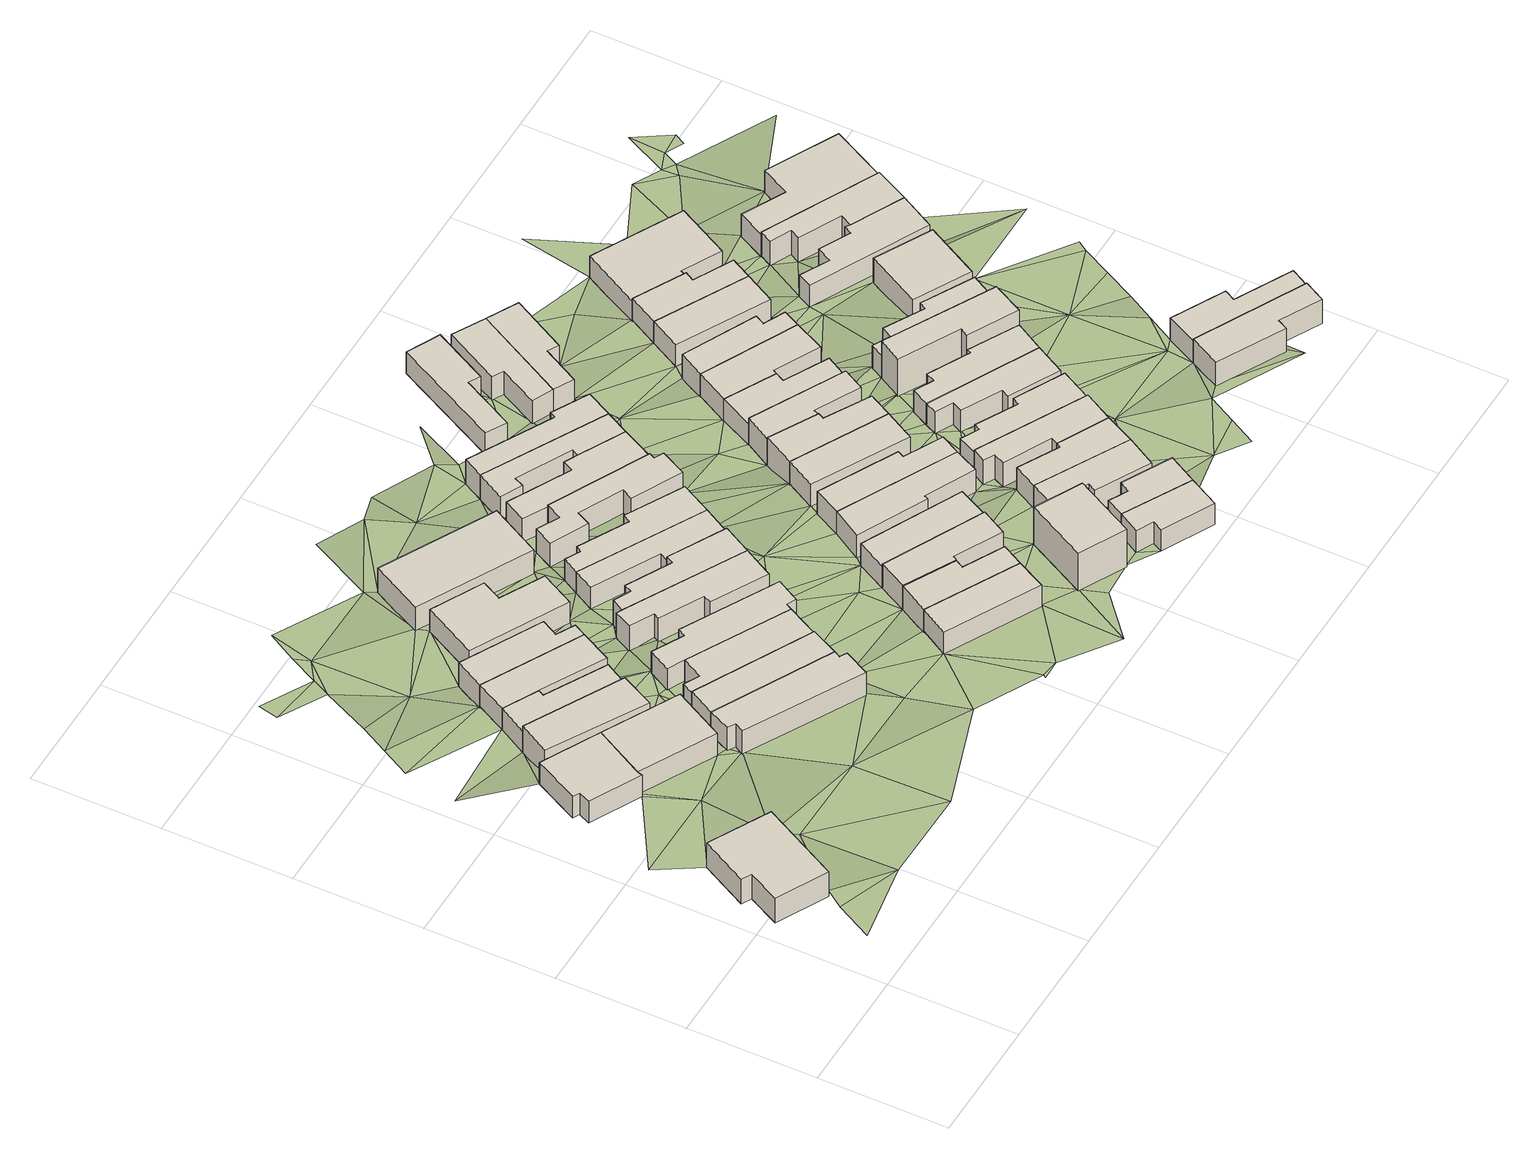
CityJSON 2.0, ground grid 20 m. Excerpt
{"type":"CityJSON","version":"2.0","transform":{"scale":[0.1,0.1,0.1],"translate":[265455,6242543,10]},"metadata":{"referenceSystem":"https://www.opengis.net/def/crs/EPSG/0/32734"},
"CityObjects":{
"building1":{"type":"Building","attributes":{"address":"38 Pope Street Salt River Cape Town","building":"house","building:levels":1,"building_height":4.1,"roof_height":18.73,"ground_height":14.63,"plus_code":"4FRW3F97+F3J"},"geometry":[{"type":"Solid","lod":"1","boundaries":[[[[0,1,2,3]],[[1,4,5,2]],[[4,6,7,5]],[[6,8,9,7]],[[8,10,11,9]],[[10,0,3,11]],[[3,2,5,7,9,11]],[[10,8,6,4,1,0]]]]}]},
"building2":{"type":"Building","attributes":{"address":"7 Pope Street Salt River Cape Town","building":"house","building:levels":1,"building_height":4.1,"roof_height":17.96,"ground_height":13.86,"plus_code":"4FRW3F97+J34"},"geometry":[{"type":"Solid","lod":"1","boundaries":[[[[12,13,14,15]],[[13,16,17,14]],[[16,18,19,17]],[[18,20,21,19]],[[20,22,23,21]],[[22,24,25,23]],[[24,12,15,25]],[[15,14,17,19,21,23,25]],[[24,22,20,18,16,13,12]]]]}]},
"building3":{"type":"Building","attributes":{"address":"Pope Street Salt River Cape Town","building":"house","building:levels":1,"building_height":4.1,"roof_height":17.96,"ground_height":13.86,"plus_code":"4FRW3F97+H4F"},"geometry":[{"type":"Solid","lod":"1","boundaries":[[[[26,27,15,14]],[[27,28,29,15]],[[28,30,31,29]],[[30,26,14,31]],[[14,15,29,31]],[[30,28,27,26]]]]}]},
"building4":{"type":"Building","attributes":{"address":"Cecil Road Salt River Cape Town","building":"house","building:levels":1,"building_height":4.1,"roof_height":17.96,"ground_height":13.86,"plus_code":"4FRW3F97+J46"},"geometry":[{"type":"Solid","lod":"1","boundaries":[[[[32,33,34,35]],[[33,36,37,34]],[[36,38,39,37]],[[38,32,35,39]],[[35,34,37,39]],[[38,36,33,32]]]]}]},
"building5":{"type":"Building","attributes":{"address":"Cecil Road Salt River Cape Town","building":"house","building:levels":1,"building_height":4.1,"roof_height":17.01,"ground_height":12.91,"plus_code":"4FRW3F97+J4M"},"geometry":[{"type":"Solid","lod":"1","boundaries":[[[[32,38,40,41]],[[38,42,43,40]],[[42,44,45,43]],[[44,46,47,45]],[[46,48,49,47]],[[48,32,41,49]],[[41,40,43,45,47,49]],[[48,46,44,42,38,32]]]]}]},
"building6":{"type":"Building","attributes":{"address":"Cecil Road Salt River Cape Town","building":"house","building:levels":1,"building_height":4.1,"roof_height":17.05,"ground_height":12.95,"plus_code":"4FRW3F97+M44"},"geometry":[{"type":"Solid","lod":"1","boundaries":[[[[50,48,49,51]],[[48,46,47,49]],[[46,52,53,47]],[[52,54,55,53]],[[54,50,51,55]],[[51,49,47,53,55]],[[54,52,46,48,50]]]]}]},
"building7":{"type":"Building","attributes":{"address":"62 Fenton Road Salt River Cape Town","building":"house","building:levels":1,"building_height":4.1,"roof_height":17.8,"ground_height":13.7,"plus_code":"4FRW3F97+G5P"},"geometry":[{"type":"Solid","lod":"1","boundaries":[[[[56,57,58,59]],[[57,60,61,58]],[[60,62,63,61]],[[62,64,65,63]],[[64,66,67,65]],[[66,68,69,67]],[[68,70,71,69]],[[70,56,59,71]],[[59,58,61,63,65,67,69,71]],[[70,68,66,64,62,60,57,56]]]]}]},
"building8":{"type":"Building","attributes":{"address":"Cecil Road Salt River Cape Town","building":"house","building:levels":1,"building_height":4.1,"roof_height":17.05,"ground_height":12.95,"plus_code":"4FRW3F97+M49"},"geometry":[{"type":"Solid","lod":"1","boundaries":[[[[72,73,55,51]],[[73,74,75,55]],[[74,76,77,75]],[[76,78,79,77]],[[78,80,81,79]],[[80,72,51,81]],[[51,55,75,77,79,81]],[[80,78,76,74,73,72]]]]}]},
"building9":{"type":"Building","attributes":{"address":"60 Fenton Road Salt River Cape Town","building":"house","building:levels":1,"building_height":4.1,"roof_height":17.8,"ground_height":13.7,"plus_code":"4FRW3F97+H55"},"geometry":[{"type":"Solid","lod":"1","boundaries":[[[[56,70,71,59]],[[70,82,83,71]],[[82,84,85,83]],[[84,56,59,85]],[[59,71,83,85]],[[84,82,70,56]]]]}]},
"building10":{"type":"Building","attributes":{"address":"58 Fenton Road Salt River Cape Town","building":"house","building:levels":1,"building_height":4.1,"roof_height":17.54,"ground_height":13.44,"plus_code":"4FRW3F97+H66"},"geometry":[{"type":"Solid","lod":"1","boundaries":[[[[82,86,87,88]],[[86,89,90,87]],[[89,91,92,90]],[[91,93,94,92]],[[93,84,95,94]],[[84,82,88,95]],[[88,87,90,92,94,95]],[[84,93,91,89,86,82]]]]}]},
"building11":{"type":"Building","attributes":{"address":"Cecil Road Salt River Cape Town","building":"house","building:levels":1,"building_height":4.1,"roof_height":16.47,"ground_height":12.37,"plus_code":"4FRW3F97+M5R"},"geometry":[{"type":"Solid","lod":"1","boundaries":[[[[96,97,98,99]],[[97,100,101,98]],[[100,102,103,101]],[[102,104,105,103]],[[104,106,107,105]],[[106,96,99,107]],[[99,98,101,103,105,107]],[[106,104,102,100,97,96]]]]}]},
"building12":{"type":"Building","attributes":{"address":"56 Fenton Road Salt River Cape Town","building":"house","building:levels":1,"building_height":4.1,"roof_height":17.54,"ground_height":13.44,"plus_code":"4FRW3F97+H6M"},"geometry":[{"type":"Solid","lod":"1","boundaries":[[[[86,108,109,87]],[[108,110,111,109]],[[110,112,113,111]],[[112,114,115,113]],[[114,116,117,115]],[[116,118,119,117]],[[118,120,121,119]],[[120,89,90,121]],[[89,86,87,90]],[[87,109,111,113,115,117,119,121,90]],[[89,120,118,116,114,112,110,108,86]]]]}]},
"building13":{"type":"Building","attributes":{"address":"54 Fenton Road Salt River Cape Town","building":"house","building:levels":1,"building_height":4.1,"roof_height":17.54,"ground_height":13.44,"plus_code":"4FRW3F97+J64"},"geometry":[{"type":"Solid","lod":"1","boundaries":[[[[122,123,124,125]],[[123,126,127,124]],[[126,128,129,127]],[[128,130,131,129]],[[130,132,133,131]],[[132,134,135,133]],[[134,136,137,135]],[[136,138,139,137]],[[138,122,125,139]],[[125,124,127,129,131,133,135,137,139]],[[138,136,134,132,130,128,126,123,122]]]]}]},
"building14":{"type":"Building","attributes":{"address":"41 Cecil Road Salt River Cape Town","building":"house","building:levels":1,"building_height":4.1,"roof_height":16.47,"ground_height":12.37,"plus_code":"4FRW3F97+P5H"},"geometry":[{"type":"Solid","lod":"1","boundaries":[[[[140,141,142,143]],[[141,144,145,142]],[[144,146,147,145]],[[146,140,143,147]],[[143,142,145,147]],[[146,144,141,140]]]]}]},
"building15":{"type":"Building","attributes":{"address":"52 Fenton Road Salt River Cape Town","building":"house","building:levels":1,"building_height":4.1,"roof_height":17.54,"ground_height":13.44,"plus_code":"4FRW3F97+J69"},"geometry":[{"type":"Solid","lod":"1","boundaries":[[[[122,148,149,125]],[[148,150,151,149]],[[150,152,153,151]],[[152,154,155,153]],[[154,156,157,155]],[[156,158,159,157]],[[158,123,124,159]],[[123,122,125,124]],[[125,149,151,153,155,157,159,124]],[[123,158,156,154,152,150,148,122]]]]}]},
"building16":{"type":"Building","attributes":{"address":"61 Fenton Road Salt River Cape Town","building":"house","building:levels":1,"building_height":4.1,"roof_height":17.89,"ground_height":13.79,"plus_code":"4FRW3F97+F8J"},"geometry":[{"type":"Solid","lod":"1","boundaries":[[[[160,161,162,163]],[[161,164,165,162]],[[164,166,167,165]],[[166,160,163,167]],[[163,162,165,167]],[[166,164,161,160]]]]}]},
"building17":{"type":"Building","attributes":{"address":"50 Fenton Road Salt River Cape Town","building":"house","building:levels":1,"building_height":4.1,"roof_height":16.81,"ground_height":12.71,"plus_code":"4FRW3F97+J6X"},"geometry":[{"type":"Solid","lod":"1","boundaries":[[[[148,168,169,170]],[[168,171,172,169]],[[171,173,174,172]],[[173,175,176,174]],[[175,150,177,176]],[[150,148,170,177]],[[170,169,172,174,176,177]],[[150,175,173,171,168,148]]]]}]},
"building18":{"type":"Building","attributes":{"address":"59 Fenton Road Salt River Cape Town","building":"house","building:levels":1,"building_height":4.1,"roof_height":17.89,"ground_height":13.79,"plus_code":"4FRW3F97+F8V"},"geometry":[{"type":"Solid","lod":"1","boundaries":[[[[178,179,167,163]],[[179,180,181,167]],[[180,182,183,181]],[[182,184,185,183]],[[184,186,187,185]],[[186,178,163,187]],[[163,167,181,183,185,187]],[[186,184,182,180,179,178]]]]}]},
"building19":{"type":"Building","attributes":{"address":"48 Fenton Road Salt River Cape Town","building":"house","building:levels":1,"building_height":4.1,"roof_height":16.81,"ground_height":12.71,"plus_code":"4FRW3F97+M73"},"geometry":[{"type":"Solid","lod":"1","boundaries":[[[[168,188,189,169]],[[188,190,191,189]],[[190,192,193,191]],[[192,194,195,193]],[[194,196,197,195]],[[196,198,199,197]],[[198,171,172,199]],[[171,168,169,172]],[[169,189,191,193,195,197,199,172]],[[171,198,196,194,192,190,188,168]]]]}]},
"building20":{"type":"Building","attributes":{"address":"57 Fenton Road Salt River Cape Town","building":"house","building:levels":1,"building_height":4.1,"roof_height":17.99,"ground_height":13.89,"plus_code":"4FRW3F97+G88"},"geometry":[{"type":"Solid","lod":"1","boundaries":[[[[186,184,200,201]],[[184,202,203,200]],[[202,204,205,203]],[[204,206,207,205]],[[206,208,209,207]],[[208,186,201,209]],[[201,200,203,205,207,209]],[[208,206,204,202,184,186]]]]}]},
"building21":{"type":"Building","attributes":{"address":"46 Fenton Road Salt River Cape Town","building":"house","building:levels":1,"building_height":4.1,"roof_height":16.81,"ground_height":12.71,"plus_code":"4FRW3F97+M8C"},"geometry":[{"type":"Solid","lod":"1","boundaries":[[[[210,211,212,213]],[[211,214,215,212]],[[214,216,217,215]],[[216,218,219,217]],[[218,220,221,219]],[[220,222,223,221]],[[222,224,225,223]],[[224,226,227,225]],[[226,228,229,227]],[[228,230,231,229]],[[230,232,233,231]],[[232,210,213,233]],[[213,212,215,217,219,221,223,225,227,229,231,233]],[[232,230,228,226,224,222,220,218,216,214,211,210]]]]}]},
"building22":{"type":"Building","attributes":{"address":"55 Fenton Road Salt River Cape Town","building":"house","building:levels":1,"building_height":4.1,"roof_height":17.55,"ground_height":13.45,"plus_code":"4FRW3F97+G8G"},"geometry":[{"type":"Solid","lod":"1","boundaries":[[[[208,206,234,235]],[[206,236,237,234]],[[236,238,239,237]],[[238,208,235,239]],[[235,234,237,239]],[[238,236,206,208]]]]}]},
"building23":{"type":"Building","attributes":{"address":"44 Fenton Road Salt River Cape Town","building":"house","building:levels":1,"building_height":4.1,"roof_height":16.37,"ground_height":12.27,"plus_code":"4FRW3F97+M7X"},"geometry":[{"type":"Solid","lod":"1","boundaries":[[[[240,241,242,243]],[[241,244,245,242]],[[244,246,247,245]],[[246,248,249,247]],[[248,250,251,249]],[[250,252,253,251]],[[252,254,255,253]],[[254,240,243,255]],[[243,242,245,247,249,251,253,255]],[[254,252,250,248,246,244,241,240]]]]}]},
"building24":{"type":"Building","attributes":{"address":"9 Pope Street Salt River Cape Town","building":"house","building:levels":2,"building_height":6.9,"roof_height":21,"ground_height":14.1,"plus_code":"4FRW3F97+F93"},"geometry":[{"type":"Solid","lod":"1","boundaries":[[[[256,257,258,259]],[[257,260,261,258]],[[260,262,263,261]],[[262,256,259,263]],[[259,258,261,263]],[[262,260,257,256]]]]}]},
"building25":{"type":"Building","attributes":{"address":"42 Fenton Road Salt River Cape Town","building":"house","building:levels":1,"building_height":4.1,"roof_height":16.37,"ground_height":12.27,"plus_code":"4FRW3F97+P86"},"geometry":[{"type":"Solid","lod":"1","boundaries":[[[[264,265,266,267]],[[265,268,269,266]],[[268,270,271,269]],[[270,272,273,271]],[[272,274,275,273]],[[274,276,242,275]],[[276,277,243,242]],[[277,264,267,243]],[[267,266,269,271,273,275,242,243]],[[277,276,274,272,270,268,265,264]]]]}]},
"building26":{"type":"Building","attributes":{"address":"53 Fenton Road Salt River Cape Town","building":"house","building:levels":1,"building_height":4.1,"roof_height":17.55,"ground_height":13.45,"plus_code":"4FRW3F97+G9R"},"geometry":[{"type":"Solid","lod":"1","boundaries":[[[[278,279,280,281]],[[279,282,283,280]],[[282,284,285,283]],[[284,286,287,285]],[[286,288,289,287]],[[288,278,281,289]],[[281,280,283,285,287,289]],[[288,286,284,282,279,278]]]]}]},
"building27":{"type":"Building","attributes":{"address":"40 Fenton Road Salt River Cape Town","building":"house","building:levels":1,"building_height":4.1,"roof_height":16.37,"ground_height":12.27,"plus_code":"4FRW3F97+P8C"},"geometry":[{"type":"Solid","lod":"1","boundaries":[[[[265,264,267,266]],[[264,290,291,267]],[[290,292,293,291]],[[292,294,295,293]],[[294,296,297,295]],[[296,265,266,297]],[[266,267,291,293,295,297]],[[296,294,292,290,264,265]]]]}]},
"building28":{"type":"Building","attributes":{"address":"51 Fenton Road Salt River Cape Town","building":"house","building:levels":1,"building_height":4.1,"roof_height":17.55,"ground_height":13.45,"plus_code":"4FRW3F97+H97"},"geometry":[{"type":"Solid","lod":"1","boundaries":[[[[278,288,289,281]],[[288,298,299,289]],[[298,300,301,299]],[[300,302,303,301]],[[302,304,305,303]],[[304,278,281,305]],[[281,289,299,301,303,305]],[[304,302,300,298,288,278]]]]}]},
"building29":{"type":"Building","attributes":{"address":"54 Goldsmith Road Salt River Cape Town","building":"house","building:levels":1,"building_height":4.1,"roof_height":18.08,"ground_height":13.98,"plus_code":"4FRW3F97+CCF"},"geometry":[{"type":"Solid","lod":"1","boundaries":[[[[306,307,308,309]],[[307,310,311,308]],[[310,312,313,311]],[[312,314,315,313]],[[314,316,317,315]],[[316,306,309,317]],[[309,308,311,313,315,317]],[[316,314,312,310,307,306]]]]}]},
"building30":{"type":"Building","attributes":{"address":"Fenton Road Salt River Cape Town","building":"house","building:levels":1,"building_height":4.1,"roof_height":17.55,"ground_height":13.45,"plus_code":"4FRW3F97+H9P"},"geometry":[{"type":"Solid","lod":"1","boundaries":[[[[318,319,320,321]],[[319,322,323,320]],[[322,324,325,323]],[[324,318,321,325]],[[321,320,323,325]],[[324,322,319,318]]]]}]},
"building31":{"type":"Building","attributes":{"address":"52 Goldsmith Road Salt River Cape Town","building":"house","building:levels":1,"building_height":4.1,"roof_height":18.08,"ground_height":13.98,"plus_code":"4FRW3F97+CCP"},"geometry":[{"type":"Solid","lod":"1","boundaries":[[[[326,327,328,309]],[[327,329,330,328]],[[329,331,332,330]],[[331,333,334,332]],[[333,335,308,334]],[[335,326,309,308]],[[309,328,330,332,334,308]],[[335,333,331,329,327,326]]]]}]},
"building32":{"type":"Building","attributes":{"address":"50 Goldsmith Road Salt River Cape Town","building":"house","building:levels":1,"building_height":4.1,"roof_height":17.91,"ground_height":13.81,"plus_code":"4FRW3F97+FCF"},"geometry":[{"type":"Solid","lod":"1","boundaries":[[[[336,337,338,339]],[[337,340,341,338]],[[340,342,343,341]],[[342,344,345,343]],[[344,346,347,345]],[[346,336,339,347]],[[339,338,341,343,345,347]],[[346,344,342,340,337,336]]]]}]},
"building33":{"type":"Building","attributes":{"address":"Fenton Road Salt River Cape Town","building":"house","building:levels":1,"building_height":4.1,"roof_height":17.55,"ground_height":13.45,"plus_code":"4FRW3F97+H9W"},"geometry":[{"type":"Solid","lod":"1","boundaries":[[[[348,349,321,350]],[[349,351,325,321]],[[351,352,353,325]],[[352,354,355,353]],[[354,356,357,355]],[[356,348,350,357]],[[350,321,325,353,355,357]],[[356,354,352,351,349,348]]]]}]},
"building34":{"type":"Building","attributes":{"address":"44 Tennyson Street Salt River Cape Town","building":"house","building:levels":1,"building_height":4.1,"roof_height":15.14,"ground_height":11.04,"plus_code":"4FRW3F97+Q8Q"},"geometry":[{"type":"Solid","lod":"1","boundaries":[[[[358,359,360,361]],[[359,362,363,360]],[[362,364,365,363]],[[364,366,367,365]],[[366,368,369,367]],[[368,358,361,369]],[[361,360,363,365,367,369]],[[368,366,364,362,359,358]]]]}]},
"building35":{"type":"Building","attributes":{"address":"48 Goldsmith Road Salt River Cape Town","building":"house","building:levels":1,"building_height":4.1,"roof_height":17.91,"ground_height":13.81,"plus_code":"4FRW3F97+FCP"},"geometry":[{"type":"Solid","lod":"1","boundaries":[[[[336,370,371,339]],[[370,372,373,371]],[[372,374,375,373]],[[374,376,377,375]],[[376,337,338,377]],[[337,336,339,338]],[[339,371,373,375,377,338]],[[337,376,374,372,370,336]]]]}]},
"building36":{"type":"Building","attributes":{"address":"Fenton Road Salt River Cape Town","building":"house","building:levels":1,"building_height":4.1,"roof_height":17.41,"ground_height":13.31,"plus_code":"4FRW3F97+J99"},"geometry":[{"type":"Solid","lod":"1","boundaries":[[[[378,348,379,380]],[[348,356,381,379]],[[356,382,383,381]],[[382,384,385,383]],[[384,386,387,385]],[[386,378,380,387]],[[380,379,381,383,385,387]],[[386,384,382,356,348,378]]]]}]},
"building37":{"type":"Building","attributes":{"address":"46 Goldsmith Road Salt River Cape Town","building":"house","building:levels":1,"building_height":4.1,"roof_height":17.91,"ground_height":13.81,"plus_code":"4FRW3F97+GC5"},"geometry":[{"type":"Solid","lod":"1","boundaries":[[[[388,389,390,371]],[[389,391,392,390]],[[391,393,394,392]],[[393,395,396,394]],[[395,397,398,396]],[[397,399,400,398]],[[399,401,373,400]],[[401,388,371,373]],[[371,390,392,394,396,398,400,373]],[[401,399,397,395,393,391,389,388]]]]}]},
"building38":{"type":"Building","attributes":{"address":"46 Tennyson Street Salt River Cape Town","building":"house","building:levels":1,"building_height":4.1,"roof_height":15.63,"ground_height":11.53,"plus_code":"4FRW3F97+Q9F"},"geometry":[{"type":"Solid","lod":"1","boundaries":[[[[402,403,404,405]],[[403,406,407,404]],[[406,408,409,407]],[[408,410,411,409]],[[410,412,413,411]],[[412,402,405,413]],[[405,404,407,409,411,413]],[[412,410,408,406,403,402]]]]}]},
"building39":{"type":"Building","attributes":{"address":"Fenton Road Salt River Cape Town","building":"house","building:levels":1,"building_height":4.1,"roof_height":16.34,"ground_height":12.24,"plus_code":"4FRW3F97+JCC"},"geometry":[{"type":"Solid","lod":"1","boundaries":[[[[414,415,416,417]],[[415,418,419,416]],[[418,420,421,419]],[[420,422,423,421]],[[422,424,425,423]],[[424,414,417,425]],[[417,416,419,421,423,425]],[[424,422,420,418,415,414]]]]}]},
"building40":{"type":"Building","attributes":{"address":"44 Goldsmith Road Salt River Cape Town","building":"house","building:levels":1,"building_height":4.1,"roof_height":17.41,"ground_height":13.31,"plus_code":"4FRW3F97+GF6"},"geometry":[{"type":"Solid","lod":"1","boundaries":[[[[426,427,428,429]],[[427,430,431,428]],[[430,432,433,431]],[[432,434,435,433]],[[434,436,437,435]],[[436,438,439,437]],[[438,440,441,439]],[[440,426,429,441]],[[429,428,431,433,435,437,439,441]],[[440,438,436,434,432,430,427,426]]]]}]},
"building41":{"type":"Building","attributes":{"address":"48 Tennyson Street Salt River Cape Town","building":"house","building:levels":1,"building_height":4.1,"roof_height":15.63,"ground_height":11.53,"plus_code":"4FRW3F97+Q98"},"geometry":[{"type":"Solid","lod":"1","boundaries":[[[[403,402,405,404]],[[402,442,443,405]],[[442,444,445,443]],[[444,446,447,445]],[[446,448,449,447]],[[448,403,404,449]],[[404,405,443,445,447,449]],[[448,446,444,442,402,403]]]]}]},
"building42":{"type":"Building","attributes":{"address":"Fenton Road Salt River Cape Town","building":"house","building:levels":1,"building_height":4.1,"roof_height":16.34,"ground_height":12.24,"plus_code":"4FRW3F97+MC3"},"geometry":[{"type":"Solid","lod":"1","boundaries":[[[[450,451,417,452]],[[451,453,425,417]],[[453,454,455,425]],[[454,456,457,455]],[[456,458,459,457]],[[458,450,452,459]],[[452,417,425,455,457,459]],[[458,456,454,453,451,450]]]]}]},
"building43":{"type":"Building","attributes":{"address":"42 Goldsmith Road Salt River Cape Town","building":"house","building:levels":1,"building_height":4.1,"roof_height":17.22,"ground_height":13.12,"plus_code":"4FRW3F97+GFV"},"geometry":[{"type":"Solid","lod":"1","boundaries":[[[[460,461,462,463]],[[461,464,465,462]],[[464,466,467,465]],[[466,468,469,467]],[[468,470,471,469]],[[470,472,473,471]],[[472,474,475,473]],[[474,460,463,475]],[[463,462,465,467,469,471,473,475]],[[474,472,470,468,466,464,461,460]]]]}]},
"building44":{"type":"Building","attributes":{"address":"Fenton Road Salt River Cape Town","building":"house","building:levels":1,"building_height":4.1,"roof_height":16.34,"ground_height":12.24,"plus_code":"4FRW3F97+MC8"},"geometry":[{"type":"Solid","lod":"1","boundaries":[[[[476,477,459,452]],[[477,478,479,459]],[[478,480,481,479]],[[480,482,483,481]],[[482,484,485,483]],[[484,476,452,485]],[[452,459,479,481,483,485]],[[484,482,480,478,477,476]]]]}]},
"building45":{"type":"Building","attributes":{"address":"40 Goldsmith Road Salt River Cape Town","building":"house","building:levels":1,"building_height":4.1,"roof_height":17.22,"ground_height":13.12,"plus_code":"4FRW3F97+HF3"},"geometry":[{"type":"Solid","lod":"1","boundaries":[[[[460,486,487,463]],[[486,488,489,487]],[[488,490,491,489]],[[490,492,493,491]],[[492,494,495,493]],[[494,496,497,495]],[[496,461,462,497]],[[461,460,463,462]],[[463,487,489,491,493,495,497,462]],[[461,496,494,492,490,488,486,460]]]]}]},
"building46":{"type":"Building","attributes":{"address":"38 Goldsmith Road Salt River Cape Town","building":"house","building:levels":2,"building_height":6.9,"roof_height":20.02,"ground_height":13.12,"plus_code":"4FRW3F97+HFG"},"geometry":[{"type":"Solid","lod":"1","boundaries":[[[[498,499,500,501]],[[499,502,503,500]],[[502,504,505,503]],[[504,506,507,505]],[[506,508,509,507]],[[508,498,501,509]],[[501,500,503,505,507,509]],[[508,506,504,502,499,498]]]]}]},
"building47":{"type":"Building","attributes":{"address":"37 Fenton Road Salt River Cape Town","building":"house","building:levels":1,"building_height":4.1,"roof_height":15.82,"ground_height":11.72,"plus_code":"4FRW3F97+MCQ"},"geometry":[{"type":"Solid","lod":"1","boundaries":[[[[510,511,512,513]],[[511,514,515,512]],[[514,516,517,515]],[[516,510,513,517]],[[513,512,515,517]],[[516,514,511,510]]]]}]},
"building48":{"type":"Building","attributes":{"address":"36 Goldsmith Road Salt River Cape Town","building":"house","building:levels":1,"building_height":4.1,"roof_height":17.22,"ground_height":13.12,"plus_code":"4FRW3F97+HFQ"},"geometry":[{"type":"Solid","lod":"1","boundaries":[[[[499,518,519,520]],[[518,521,522,519]],[[521,523,524,522]],[[523,525,526,524]],[[525,527,528,526]],[[527,529,530,528]],[[529,502,531,530]],[[502,499,520,531]],[[520,519,522,524,526,528,530,531]],[[502,529,527,525,523,521,518,499]]]]}]},
"building49":{"type":"Building","attributes":{"address":"35 Fenton Road Salt River Cape Town","building":"house","building:levels":1,"building_height":4.1,"roof_height":15.82,"ground_height":11.72,"plus_code":"4FRW3F97+PF2"},"geometry":[{"type":"Solid","lod":"1","boundaries":[[[[532,510,513,533]],[[510,516,517,513]],[[516,534,535,517]],[[534,536,537,535]],[[536,538,539,537]],[[538,532,533,539]],[[533,513,517,535,537,539]],[[538,536,534,516,510,532]]]]}]},
"building50":{"type":"Building","attributes":{"address":"31 Fenton Road Salt River Cape Town","building":"house","building:levels":1,"building_height":4.1,"roof_height":15.17,"ground_height":11.07,"plus_code":"4FRW3F97+PFG"},"geometry":[{"type":"Solid","lod":"1","boundaries":[[[[540,541,542,543]],[[541,544,545,542]],[[544,546,547,545]],[[546,548,549,547]],[[548,550,551,549]],[[550,540,543,551]],[[543,542,545,547,549,551]],[[550,548,546,544,541,540]]]]}]},
"building51":{"type":"Building","attributes":{"address":"51 Goldsmith Road Salt River Cape Town","building":"house","building:levels":1,"building_height":4.1,"roof_height":17.56,"ground_height":13.46,"plus_code":"4FRW3F97+CHV"},"geometry":[{"type":"Solid","lod":"1","boundaries":[[[[552,553,554,555]],[[553,556,557,554]],[[556,558,559,557]],[[558,560,561,559]],[[560,562,563,561]],[[562,552,555,563]],[[555,554,557,559,561,563]],[[562,560,558,556,553,552]]]]}]},
"building52":{"type":"Building","attributes":{"address":"34 Goldsmith Road Salt River Cape Town","building":"house","building:levels":1,"building_height":4.1,"roof_height":16.78,"ground_height":12.68,"plus_code":"4FRW3F97+JG4"},"geometry":[{"type":"Solid","lod":"1","boundaries":[[[[564,565,566,567]],[[565,568,569,566]],[[568,570,571,569]],[[570,564,567,571]],[[567,566,569,571]],[[570,568,565,564]]]]}]},
"building53":{"type":"Building","attributes":{"address":"49 Goldsmith Road Salt River Cape Town","building":"house","building:levels":1,"building_height":4.1,"roof_height":17.23,"ground_height":13.13,"plus_code":"4FRW3F97+FH5"},"geometry":[{"type":"Solid","lod":"1","boundaries":[[[[572,552,573,574]],[[552,562,575,573]],[[562,576,577,575]],[[576,578,579,577]],[[578,580,581,579]],[[580,572,574,581]],[[574,573,575,577,579,581]],[[580,578,576,562,552,572]]]]}]},
"building54":{"type":"Building","attributes":{"address":"32A Goldsmith Road Salt River Cape Town","building":"house","building:levels":1,"building_height":4.1,"roof_height":16.21,"ground_height":12.11,"plus_code":"4FRW3F97+JGW"},"geometry":[{"type":"Solid","lod":"1","boundaries":[[[[582,583,584,585]],[[583,586,587,584]],[[586,588,589,587]],[[588,590,591,589]],[[590,592,593,591]],[[592,594,595,593]],[[594,596,597,595]],[[596,598,599,597]],[[598,582,585,599]],[[585,584,587,589,591,593,595,597,599]],[[598,596,594,592,590,588,586,583,582]]]]}]},
"building55":{"type":"Building","attributes":{"address":"32 Goldsmith Road Salt River Cape Town","building":"house","building:levels":1,"building_height":4.1,"roof_height":16.21,"ground_height":12.11,"plus_code":"4FRW3F97+MH6"},"geometry":[{"type":"Solid","lod":"1","boundaries":[[[[600,601,602,585]],[[601,603,604,602]],[[603,605,606,604]],[[605,607,608,606]],[[607,609,610,608]],[[609,611,612,610]],[[611,613,584,612]],[[613,600,585,584]],[[585,602,604,606,608,610,612,584]],[[613,611,609,607,605,603,601,600]]]]}]},
"building56":{"type":"Building","attributes":{"address":"30 Goldsmith Road Salt River Cape Town","building":"house","building:levels":1,"building_height":4.1,"roof_height":15.74,"ground_height":11.64,"plus_code":"4FRW3F97+MHG"},"geometry":[{"type":"Solid","lod":"1","boundaries":[[[[614,615,616,617]],[[615,618,619,616]],[[618,620,621,619]],[[620,622,623,621]],[[622,624,625,623]],[[624,614,617,625]],[[617,616,619,621,623,625]],[[624,622,620,618,615,614]]]]}]},
"terrain1":{"type":"TINRelief","geometry":[{"type":"CompositeSurface","lod":"1","boundaries":[[[626,627,628]],[[627,629,628]],[[629,627,630]],[[631,0,632]],[[629,630,633]],[[633,632,0]],[[631,632,24]],[[627,634,630]],[[635,16,32]],[[12,24,632]],[[633,630,636]],[[16,637,32]],[[638,632,633]],[[16,13,637]],[[48,635,32]],[[632,28,12]],[[630,634,636]],[[639,640,50]],[[638,633,636]],[[28,632,638]],[[640,48,50]],[[641,642,639]],[[637,13,643]],[[644,645,646]],[[639,50,641]],[[647,28,638]],[[642,641,648]],[[646,648,644]],[[647,638,649]],[[647,650,28]],[[30,643,13]],[[28,650,30]],[[651,636,634]],[[641,652,648]],[[641,50,80]],[[652,644,648]],[[650,653,30]],[[654,638,636]],[[44,655,46]],[[30,656,643]],[[644,652,657]],[[658,643,656]],[[659,30,653]],[[659,656,30]],[[655,52,46]],[[641,80,660]],[[657,652,661]],[[641,662,652]],[[656,659,663]],[[656,664,658]],[[651,665,636]],[[654,636,665]],[[655,658,664]],[[659,666,667]],[[663,659,667]],[[668,660,80]],[[668,80,669]],[[664,656,663]],[[664,52,655]],[[641,660,662]],[[652,670,661]],[[671,52,664]],[[54,52,671]],[[662,670,652]],[[668,669,672]],[[673,674,669]],[[665,66,654]],[[116,114,664]],[[671,664,675]],[[664,114,675]],[[54,126,674]],[[671,126,54]],[[68,66,70]],[[161,665,651]],[[669,674,672]],[[660,676,662]],[[70,66,82]],[[665,161,66]],[[671,675,677]],[[158,674,126]],[[672,674,158]],[[140,670,662]],[[651,678,161]],[[158,126,123]],[[114,679,675]],[[680,114,681]],[[680,679,114]],[[672,158,173]],[[676,682,102]],[[662,676,683]],[[678,684,685]],[[160,66,161]],[[154,158,156]],[[186,82,66]],[[158,154,173]],[[112,681,114]],[[161,678,685]],[[171,672,173]],[[82,110,86]],[[102,672,171]],[[108,86,110]],[[186,66,160]],[[102,683,676]],[[686,680,681]],[[670,140,687]],[[198,102,171]],[[175,173,154]],[[82,688,110]],[[112,686,681]],[[683,102,198]],[[685,689,161]],[[150,154,152]],[[186,688,82]],[[690,670,687]],[[175,154,150]],[[198,218,683]],[[112,110,688]],[[194,198,196]],[[218,198,194]],[[685,691,689]],[[687,140,692]],[[216,683,218]],[[140,693,692]],[[694,218,194]],[[216,695,683]],[[112,238,686]],[[688,186,208]],[[683,695,693]],[[238,112,688]],[[686,696,697]],[[694,194,192]],[[689,691,698]],[[695,216,211]],[[696,686,238]],[[688,208,238]],[[216,214,211]],[[699,693,695]],[[691,700,698]],[[697,696,701]],[[192,190,694]],[[222,694,190]],[[687,692,702]],[[699,703,693]],[[704,689,698]],[[265,692,693]],[[705,706,707]],[[708,696,238]],[[703,265,693]],[[168,701,696]],[[706,705,709]],[[703,699,710]],[[190,711,222]],[[712,696,708]],[[711,190,713]],[[692,265,296]],[[698,700,714]],[[709,705,715]],[[704,716,705]],[[702,692,717]],[[718,704,698]],[[699,719,710]],[[713,190,188]],[[708,238,720]],[[168,696,721]],[[692,296,717]],[[696,712,722]],[[718,716,704]],[[715,705,716]],[[723,710,724]],[[696,722,721]],[[725,710,719]],[[718,715,716]],[[726,713,188]],[[725,724,710]],[[720,238,236]],[[715,718,727]],[[188,168,728]],[[723,724,729]],[[725,719,724]],[[730,717,296]],[[310,714,314]],[[721,728,168]],[[310,307,714]],[[730,296,731]],[[724,732,729]],[[188,728,726]],[[312,310,314]],[[727,718,733]],[[307,262,714]],[[720,236,734]],[[262,735,718]],[[730,736,717]],[[230,737,738]],[[735,733,718]],[[296,739,731]],[[740,721,722]],[[236,727,741]],[[230,726,742]],[[236,286,734]],[[348,726,728]],[[737,230,240]],[[307,743,262]],[[727,733,741]],[[262,744,735]],[[262,743,745]],[[348,742,726]],[[739,746,731]],[[742,240,230]],[[745,744,262]],[[741,286,236]],[[745,743,747]],[[747,743,748]],[[721,740,322]],[[746,739,749]],[[746,749,750]],[[741,397,286]],[[286,397,393]],[[393,391,286]],[[742,348,378]],[[751,745,747]],[[288,286,391]],[[240,752,753]],[[740,754,322]],[[393,397,395]],[[240,742,755]],[[756,746,750]],[[750,749,757]],[[756,758,746]],[[322,754,298]],[[741,759,397]],[[749,760,757]],[[761,288,391]],[[755,752,240]],[[752,760,753]],[[742,378,755]],[[747,327,751]],[[761,298,288]],[[762,741,763]],[[759,741,762]],[[750,764,756]],[[765,758,756]],[[761,766,298]],[[760,752,767]],[[760,767,757]],[[768,322,298]],[[769,766,761]],[[336,751,327]],[[768,298,766]],[[322,768,324]],[[770,771,772]],[[327,306,773]],[[769,774,766]],[[755,775,752]],[[776,772,777]],[[406,765,756]],[[774,778,766]],[[779,771,770]],[[768,766,778]],[[327,773,336]],[[768,780,324]],[[777,772,771]],[[752,511,767]],[[775,484,752]],[[779,324,781]],[[780,781,324]],[[768,778,782]],[[774,472,778]],[[783,767,784]],[[472,774,432]],[[484,511,752]],[[785,771,779]],[[336,773,786]],[[786,370,336]],[[777,771,785]],[[781,785,779]],[[472,470,778]],[[767,510,784]],[[430,472,432]],[[420,424,422]],[[511,510,767]],[[787,781,788]],[[781,787,785]],[[789,790,777]],[[791,370,786]],[[789,777,785]],[[792,424,793]],[[794,773,795]],[[474,472,430]],[[793,424,420]],[[773,796,786]],[[790,797,420]],[[791,786,427]],[[797,790,789]],[[798,511,484]],[[427,474,430]],[[796,773,794]],[[785,787,799]],[[793,420,797]],[[784,800,801]],[[532,784,510]],[[488,787,490]],[[532,800,784]],[[799,787,488]],[[797,802,793]],[[797,803,802]],[[798,804,511]],[[786,805,427]],[[786,796,552]],[[806,807,798]],[[427,805,474]],[[458,793,808]],[[802,808,793]],[[800,809,801]],[[798,807,804]],[[460,474,805]],[[805,786,552]],[[808,807,458]],[[552,796,810]],[[809,800,532]],[[811,802,812]],[[796,813,810]],[[807,596,804]],[[811,814,802]],[[808,802,814]],[[808,596,807]],[[460,815,486]],[[596,594,804]],[[594,516,804]],[[815,460,805]],[[536,816,538]],[[817,810,813]],[[805,552,572]],[[818,538,816]],[[811,518,814]],[[815,499,486]],[[565,808,814]],[[536,534,816]],[[596,808,565]],[[818,816,819]],[[572,820,805]],[[594,821,516]],[[814,518,822]],[[516,821,534]],[[499,815,518]],[[816,534,819]],[[823,817,813]],[[815,805,820]],[[594,592,590]],[[824,809,825]],[[534,826,819]],[[594,590,609]],[[821,594,609]],[[827,518,815]],[[534,821,826]],[[548,825,809]],[[822,518,827]],[[565,598,596]],[[828,815,820]],[[607,821,609]],[[819,826,829]],[[590,586,609]],[[828,830,815]],[[831,822,827]],[[829,548,819]],[[590,588,586]],[[827,815,832]],[[831,598,565]],[[586,833,609]],[[815,830,832]],[[586,583,833]],[[825,548,834]],[[835,548,829]],[[832,836,827]],[[827,837,831]],[[838,829,839]],[[835,829,838]],[[598,831,837]],[[840,834,548]],[[835,840,548]],[[839,835,838]],[[582,598,837]],[[834,840,841]],[[840,835,842]],[[840,842,841]],[[842,843,841]],[[843,844,841]],[[835,845,842]],[[844,843,846]],[[846,843,847]]]}]}
},
"vertices":[
[53,304,40],[14,230,40],[14,230,87],[53,304,87],[29,222,40],[29,222,87],[4,173,40],[4,173,87],[82,133,40],[82,133,87],[146,255,40],[146,255,87],
[133,452,39],[176,531,39],[176,531,80],[133,452,80],[87,577,39],[87,577,80],[51,507,39],[51,507,80],[61,502,39],[61,502,80],[53,484,39],[53,484,80],[131,444,39],[131,444,80],
[176,531,37],[133,452,37],[248,392,37],[248,392,80],[290,471,37],[290,471,80],
[137,629,29],[110,581,29],[110,581,80],[137,629,80],[256,499,29],[256,499,80],[282,551,29],[282,551,80],
[282,551,70],[137,629,70],[302,587,29],[302,587,70],[210,637,29],[210,637,70],[215,646,29],[215,646,70],[162,674,29],[162,674,70],
[187,721,29],[187,721,70],[312,594,29],[312,594,70],[337,642,29],[337,642,70],
[281,419,34],[266,386,34],[266,386,78],[281,419,78],[277,379,34],[277,379,78],[269,365,34],[269,365,78],[445,270,34],[445,270,78],[466,310,34],[466,310,78],[455,316,34],[455,316,78],[460,326,34],[460,326,78],
[187,721,24],[337,642,24],[347,661,24],[347,661,70],[319,676,24],[319,676,70],[333,702,24],[333,702,70],[211,766,24],[211,766,70],
[481,368,34],[481,368,78],[303,460,34],[303,460,78],
[506,417,34],[506,417,75],[481,368,75],[354,498,34],[354,498,75],[337,466,34],[337,466,75],[313,478,34],[313,478,75],[303,460,75],
[285,850,23],[241,766,23],[241,766,65],[285,850,65],[386,690,23],[386,690,65],[414,743,23],[414,743,65],[348,778,23],[348,778,65],[364,809,23],[364,809,65],
[511,426,34],[511,426,75],[525,419,34],[525,419,75],[545,455,34],[545,455,75],[401,532,34],[401,532,75],[394,520,34],[394,520,75],[347,545,34],[347,545,75],[328,511,34],[328,511,75],
[576,521,27],[397,617,27],[397,617,75],[576,521,75],[389,621,27],[389,621,75],[375,594,27],[375,594,75],[411,575,27],[411,575,75],[406,566,27],[406,566,75],[472,531,27],[472,531,75],[466,519,27],[466,519,75],[550,474,27],[550,474,75],
[321,948,18],[279,869,18],[279,869,65],[321,948,65],[450,779,18],[450,779,65],[492,858,18],[492,858,65],
[600,565,27],[600,565,75],[514,611,27],[514,611,75],[508,599,27],[508,599,75],[440,635,27],[440,635,75],[434,623,27],[434,623,75],[408,636,27],[408,636,75],
[586,257,38],[560,213,38],[560,213,79],[586,257,79],[701,139,38],[701,139,79],[724,184,38],[724,184,79],
[624,608,27],[624,608,68],[600,565,68],[438,708,27],[438,708,68],[421,677,27],[421,677,68],[521,624,27],[521,624,68],[514,611,68],
[586,257,34],[724,184,34],[742,217,34],[742,217,79],[681,249,34],[681,249,79],[688,262,34],[688,262,79],[611,303,34],[611,303,79],
[649,655,27],[649,655,68],[562,702,27],[562,702,68],[555,690,27],[555,690,68],[480,730,27],[480,730,68],[475,721,27],[475,721,68],[452,733,27],[452,733,68],
[688,262,80],[611,303,80],[692,268,34],[692,268,80],[764,231,34],[764,231,80],[786,271,34],[786,271,80],[634,346,34],[634,346,80],
[681,726,23],[531,801,23],[531,801,68],[681,726,68],[518,776,23],[518,776,68],[484,794,23],[484,794,68],[469,764,23],[469,764,68],[526,736,23],[526,736,68],[537,758,23],[537,758,68],[604,725,23],[604,725,68],[595,708,23],[595,708,68],[671,670,23],[671,670,68],[691,710,23],[691,710,68],[677,717,23],[677,717,68],
[786,271,76],[634,346,76],[809,318,34],[809,318,76],[658,392,34],[658,392,76],
[706,776,19],[637,812,19],[637,812,64],[706,776,64],[616,822,19],[616,822,64],[608,806,19],[608,806,64],[513,855,19],[513,855,64],[495,821,19],[495,821,64],[531,801,19],[531,801,64],[681,726,19],[681,726,64],
[799,203,38],[750,109,38],[750,109,110],[799,203,110],[821,73,38],[821,73,110],[870,167,38],[870,167,110],
[725,812,17],[542,910,17],[542,910,64],[725,812,64],[518,867,17],[518,867,64],[551,850,17],[551,850,64],[558,865,17],[558,865,64],[642,822,17],[642,822,64],[637,812,17],[706,776,17],
[696,449,33],[669,404,33],[669,404,76],[696,449,76],[775,352,33],[775,352,76],[778,358,33],[778,358,76],[854,321,33],[854,321,76],[872,359,33],[872,359,76],
[746,852,17],[746,852,64],[690,882,17],[690,882,64],[685,873,17],[685,873,64],[558,941,17],[558,941,64],
[888,389,33],[888,389,76],[830,419,33],[830,419,76],[835,429,33],[835,429,76],[717,490,33],[717,490,76],
[970,52,40],[868,107,40],[868,107,81],[970,52,81],[849,74,40],[849,74,81],[875,61,40],[875,61,81],[867,45,40],[867,45,81],[945,5,40],[945,5,81],
[750,549,33],[725,504,33],[725,504,76],[750,549,76],[867,428,33],[867,428,76],[892,474,33],[892,474,76],
[970,52,36],[994,96,36],[994,96,81],[920,135,36],[920,135,81],[911,119,36],[911,119,81],[882,134,36],[882,134,81],[868,107,36],
[1000,163,34],[862,237,34],[862,237,79],[1000,163,79],[843,202,34],[843,202,79],[899,173,34],[899,173,79],[892,160,34],[892,160,79],[974,117,34],[974,117,79],
[775,597,23],[750,549,23],[775,597,76],[892,474,23],[911,510,23],[911,510,76],[843,548,23],[843,548,76],[848,557,23],[848,557,76],
[711,1113,10],[626,947,10],[626,947,51],[711,1113,51],[657,930,10],[657,930,51],[699,1012,10],[699,1012,51],[717,1003,10],[717,1003,51],[761,1088,10],[761,1088,51],
[1022,208,34],[1022,208,79],[946,247,34],[946,247,79],[942,240,34],[942,240,79],[881,273,34],[881,273,79],
[798,637,23],[775,597,74],[798,637,74],[848,557,74],[852,566,23],[852,566,74],[920,531,23],[920,531,74],[938,564,23],[938,564,74],
[1022,208,33],[1047,253,33],[1047,253,79],[883,339,33],[883,339,79],[871,319,33],[871,319,79],[888,310,33],[888,310,79],[880,293,33],[880,293,79],[951,257,33],[951,257,79],[946,247,33],
[737,903,10],[813,1046,10],[813,1046,56],[737,903,56],[764,1073,10],[764,1073,56],[719,987,10],[719,987,56],[736,978,10],[736,978,56],[705,918,10],[705,918,56],
[823,689,22],[798,637,22],[798,637,63],[823,689,63],[938,564,22],[938,564,63],[958,600,22],[958,600,63],[892,635,22],[892,635,63],[899,649,22],[899,649,63],
[1047,253,31],[1073,302,31],[1073,302,74],[1047,253,74],[998,341,31],[998,341,74],[992,330,31],[992,330,74],[930,363,31],[930,363,74],[925,354,31],[925,354,74],[898,368,31],[898,368,74],[883,339,31],[883,339,74],
[767,887,10],[767,887,56],[797,944,10],[797,944,56],[814,935,10],[814,935,56],[860,1021,10],[860,1021,56],
[850,739,21],[823,689,21],[850,739,63],[899,649,21],[902,655,21],[902,655,63],[971,620,21],[971,620,63],[994,667,21],[994,667,63],
[1101,356,31],[936,440,31],[936,440,72],[1101,356,72],[928,422,31],[928,422,72],[954,409,31],[954,409,72],[946,393,31],[946,393,72],[1006,362,31],[1006,362,72],[999,350,31],[999,350,72],[1076,310,31],[1076,310,72],
[850,739,17],[994,667,17],[1007,693,17],[1007,693,63],[974,709,17],[974,709,63],[982,724,17],[982,724,63],[871,778,17],[871,778,63],
[1126,400,31],[1126,400,72],[1051,440,31],[1051,440,72],[1049,433,31],[1049,433,72],[986,466,31],[986,466,72],[979,452,31],[979,452,72],[950,467,31],[950,467,72],
[1126,400,27],[1151,448,27],[1151,448,100],[1126,400,100],[988,536,27],[988,536,100],[967,500,27],[967,500,100],[1058,452,27],[1058,452,100],[1051,440,27],[1051,440,100],
[912,843,17],[887,796,17],[887,796,58],[912,843,58],[1023,724,17],[1023,724,58],[1048,771,17],[1048,771,58],
[1177,495,27],[1177,495,72],[1151,448,72],[1100,537,27],[1100,537,72],[1094,526,27],[1094,526,72],[1034,559,27],[1034,559,72],[1025,543,27],[1025,543,72],[999,556,27],[999,556,72],[988,536,72],
[937,889,17],[937,889,58],[1065,803,17],[1065,803,58],[1006,834,17],[1006,834,58],[1014,848,17],[1014,848,58],
[937,889,11],[1014,848,11],[1014,848,52],[937,889,52],[1019,858,11],[1019,858,52],[1078,827,11],[1078,827,52],[1121,909,11],[1121,909,52],[986,980,11],[986,980,52],
[1209,179,30],[1184,131,30],[1184,131,76],[1209,179,76],[1286,78,30],[1286,78,76],[1294,94,30],[1294,94,76],[1357,61,30],[1357,61,76],[1374,94,30],[1374,94,76],
[1233,589,21],[1148,634,21],[1148,634,68],[1233,589,68],[1103,550,21],[1103,550,68],[1188,505,21],[1188,505,68],
[1233,227,30],[1209,179,72],[1233,227,72],[1374,94,72],[1390,123,30],[1390,123,72],[1304,168,30],[1304,168,72],[1313,185,30],[1313,185,72],
[1274,654,21],[1194,694,21],[1194,694,62],[1274,654,62],[1188,699,21],[1188,699,62],[1181,686,21],[1181,686,62],[1134,710,21],[1134,710,62],[1122,687,21],[1122,687,62],[1078,710,21],[1078,710,62],[1067,688,21],[1067,688,62],[1244,599,21],[1244,599,62],
[1274,654,16],[1300,706,16],[1300,706,62],[1126,793,16],[1126,793,62],[1116,774,16],[1116,774,62],[1147,759,16],[1147,759,62],[1139,744,16],[1139,744,62],[1203,712,16],[1203,712,62],[1194,694,16],
[1300,706,14],[1343,791,14],[1343,791,57],[1300,706,57],[1235,846,14],[1235,846,57],[1212,802,14],[1212,802,57],[1147,835,14],[1147,835,57],[1126,793,14],[1126,793,57],
[32,48,51],[162,70,49],[62,105,51],[82,133,51],[162,220,45],[12,370,40],[162,370,39],[146,255,45],[312,70,46],[12,665,31],[312,220,42],[110,581,39],[269,365,37],[52,794,29],[28,749,29],[162,815,24],[76,838,29],[256,499,37],[131,944,21],[51,985,24],[44,954,24],[266,386,37],[117,916,21],[277,379,37],[281,419,37],[483,127,42],[162,965,21],[303,460,37],[445,270,38],[302,587,37],[312,515,37],[154,989,21],[282,551,37],[313,478,37],[285,850,24],[180,1035,21],[279,869,24],[328,511,37],[347,545,37],[462,220,38],[337,466,37],[354,498,37],[241,766,24],[333,702,29],[312,965,18],[375,594,29],[386,690,29],[319,676,29],[347,661,29],[406,566,34],[364,809,24],[411,575,34],[585,74,42],[472,531,34],[466,519,34],[462,515,34],[348,778,24],[450,779,23],[582,69,42],[612,70,42],[550,474,34],[435,1030,17],[612,370,34],[701,139,41],[366,1066,14],[696,11,41],[462,965,17],[492,858,23],[526,736,27],[495,821,23],[612,515,34],[576,521,34],[750,109,41],[513,855,23],[763,70,41],[600,565,34],[481,1043,12],[518,867,23],[724,184,39],[742,217,39],[688,262,39],[681,249,38],[669,404,34],[692,268,39],[551,850,23],[604,725,27],[696,449,34],[595,708,27],[821,73,41],[764,231,39],[763,220,39],[570,995,17],[799,203,39],[608,806,23],[775,352,34],[725,504,34],[717,490,34],[558,865,23],[616,822,23],[612,815,23],[671,670,27],[786,271,39],[750,549,34],[642,822,23],[586,966,17],[626,947,17],[637,812,23],[862,237,38],[778,358,34],[843,202,38],[629,1048,12],[681,726,27],[677,717,27],[685,873,23],[835,429,34],[881,273,38],[763,665,23],[882,134,40],[899,173,38],[892,160,38],[657,930,17],[920,135,40],[911,119,40],[690,882,19],[705,918,15],[974,117,40],[763,815,19],[725,812,19],[830,419,34],[823,689,23],[719,987,15],[737,903,15],[699,1012,15],[951,257,38],[746,852,19],[898,368,33],[946,247,38],[942,240,38],[736,978,15],[717,1003,15],[913,370,33],[767,887,19],[928,422,33],[925,354,33],[843,548,33],[913,515,33],[848,557,33],[1063,70,36],[930,363,33],[850,739,22],[852,566,33],[920,531,33],[946,393,33],[911,510,33],[936,440,33],[950,467,33],[954,409,33],[797,944,15],[814,935,15],[967,500,33],[1063,220,34],[986,466,33],[979,452,33],[988,536,31],[938,564,33],[1047,253,34],[902,655,22],[971,620,22],[1133,79,36],[1110,37,36],[1157,123,35],[999,556,31],[982,724,22],[1058,452,31],[913,965,12],[860,1021,12],[1034,559,31],[1025,543,31],[1023,724,21],[1213,220,30],[974,709,22],[1007,693,21],[1063,665,21],[986,980,12],[1184,131,35],[1100,537,31],[1094,526,31],[1293,53,34],[1103,550,31],[1213,370,27],[1063,815,17],[1286,78,35],[1019,858,17],[1078,827,17],[1257,270,30],[1116,774,17],[1188,505,27],[1294,94,34],[1010,1096,7],[1063,965,11],[1126,793,17],[1213,515,27],[1283,314,27],[1147,835,16],[1307,362,27],[1233,589,27],[1331,408,27],[1203,712,21],[1168,1012,10],[1235,846,16],[1341,423,27],[1363,515,26],[1213,815,16],[1212,802,16],[1213,965,10],[1211,990,10],[1229,978,10],[1241,1002,10],[1245,1059,9],[1374,903,10],[1278,1005,10],[1269,988,10]
]}
